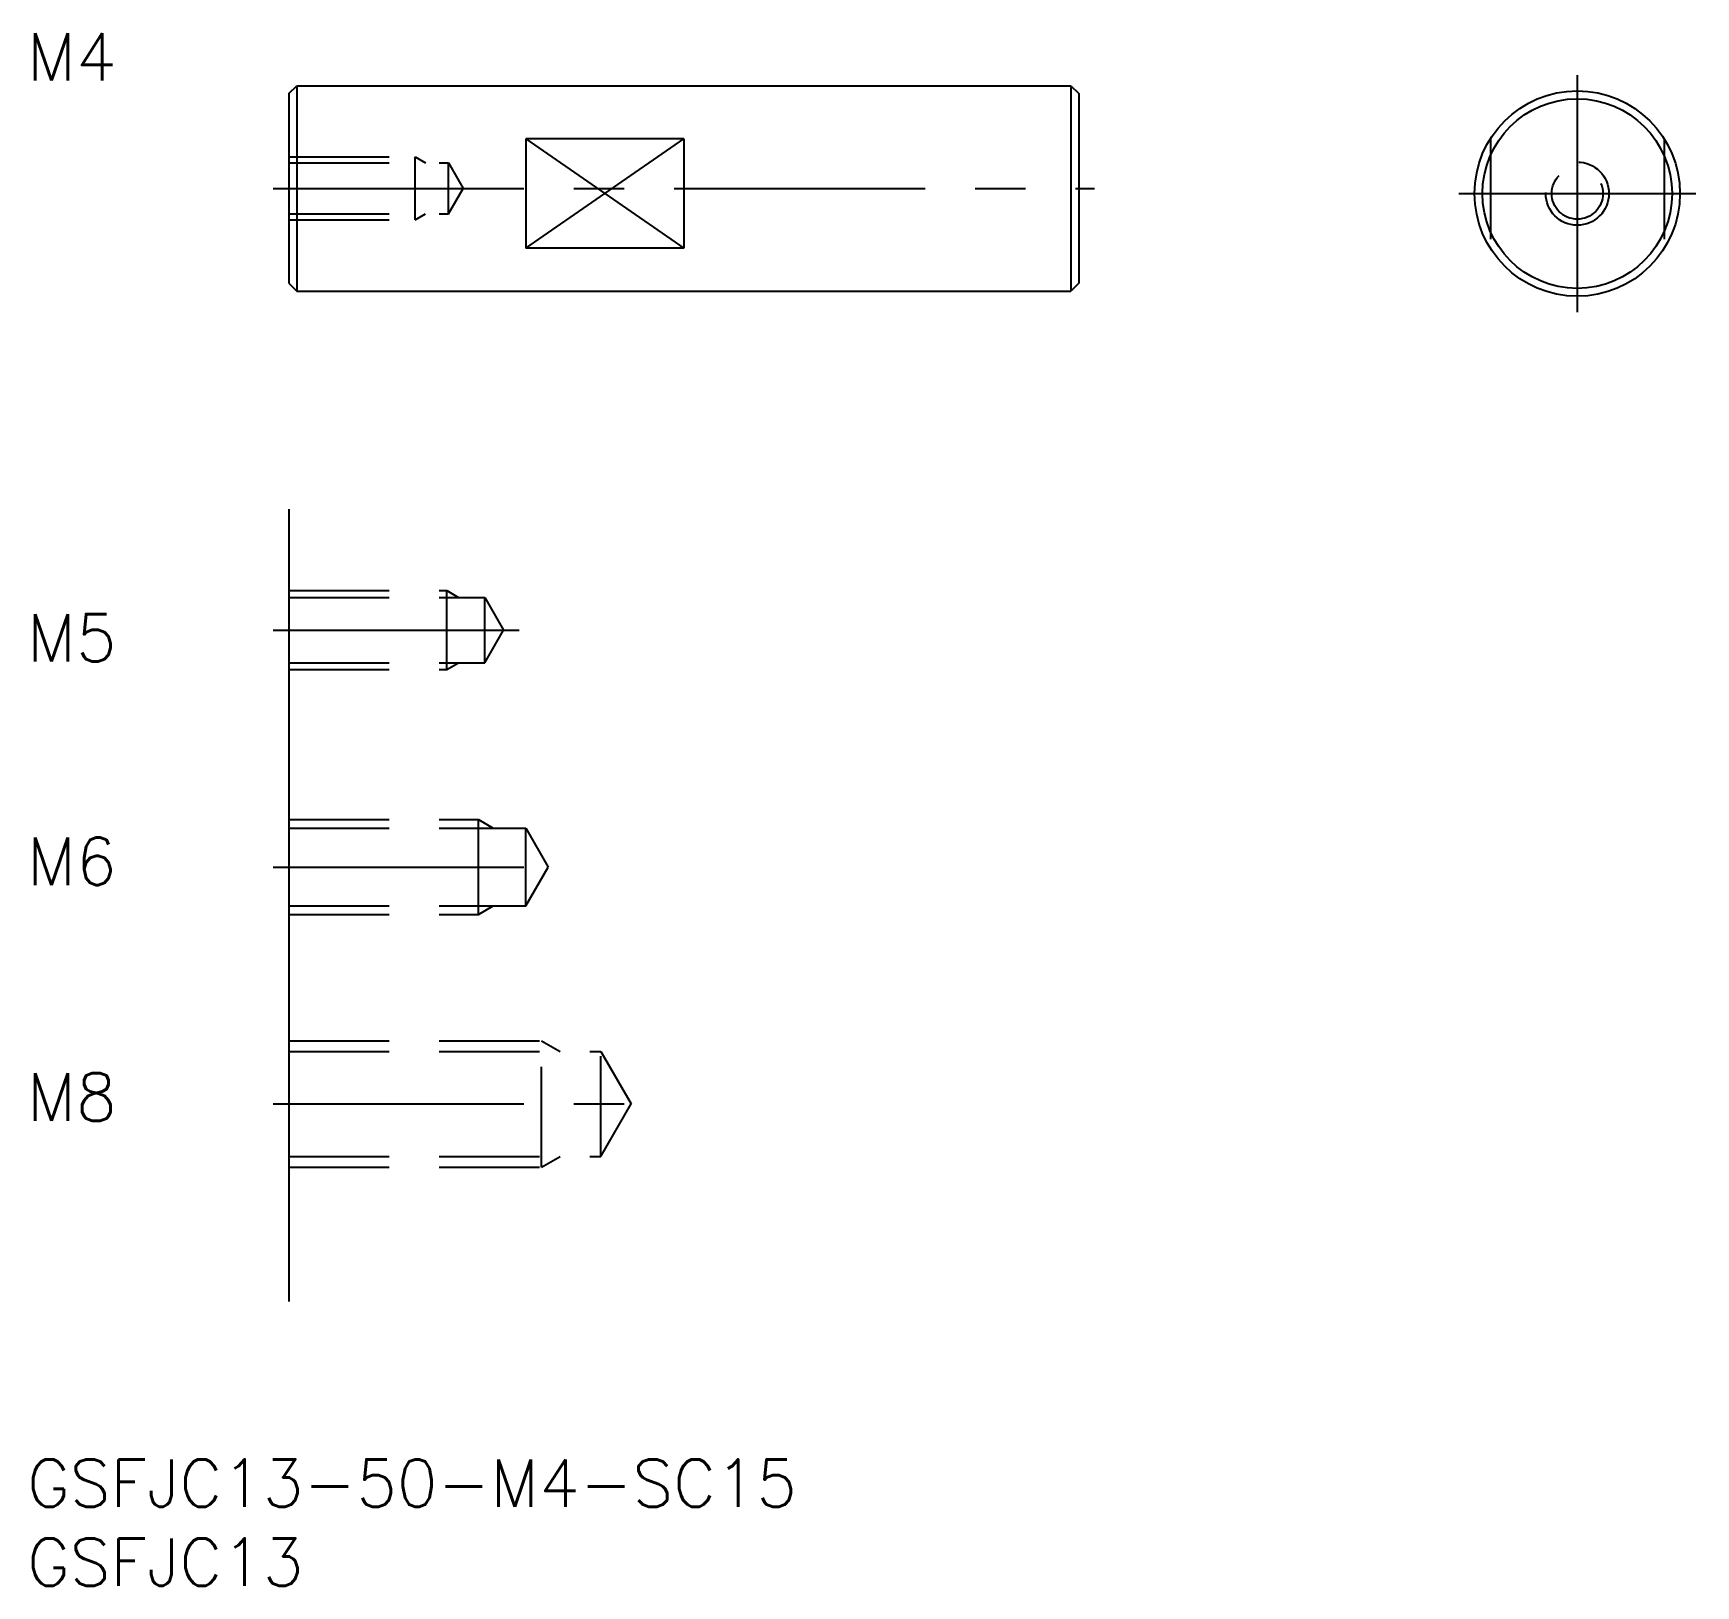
# Model space of a CAD drawing. Extents: x 0 to 106, y -8 to 90.
import ezdxf

# ---------------------------------------------------------------- set-up
doc = ezdxf.new("R2010")
doc.units = 0
doc.header["$LTSCALE"] = 0.5
doc.linetypes.add('CENTER', pattern=[50.8, 31.75, -6.35, 6.35, -6.35])
doc.linetypes.add('DASHED', pattern=[19.05, 12.7, -6.35])
for name, color, linetype in [('MSM_CENTER', 1, 'CENTER'), ('MSM_CONTINUOUS', 7, 'CONTINUOUS'), ('MSM_DASHED', 4, 'DASHED'), ('MSM_NARROW', 5, 'CONTINUOUS'), ('MSM_PART_NUMBER', 7, 'CONTINUOUS')]:
    doc.layers.add(name, color=color, linetype=linetype)
doc.styles.get("Standard").update_dxf_attribs({"font": 'txt.shx', "height": 3, "bigfont": 'bigfont.shx'})

# ---------------------------------------------------------------- blocks, each defined once
blk = doc.blocks.new('*U19')
at = {"layer": 'MSM_PART_NUMBER'}
blk.add_text('GSFJC13-50-M4-SC15', height=3, dxfattribs=at).set_placement((0, -3))
blk = doc.blocks.new('*U20')
at = {"layer": 'MSM_PART_NUMBER'}
blk.add_text('GSFJC13', height=3, dxfattribs=at).set_placement((0, -8))
blk = doc.blocks.new('*U22')
at = {"layer": 'MSM_PART_NUMBER'}
blk.add_text('M5', height=3, dxfattribs=at).set_placement((0, 50.51))
blk = doc.blocks.new('*U23')
at = {"layer": 'MSM_PART_NUMBER'}
blk.add_text('M6', height=3, dxfattribs=at).set_placement((0, 36.36))
blk = doc.blocks.new('*U24')
at = {"layer": 'MSM_PART_NUMBER'}
blk.add_text('M8', height=3, dxfattribs=at).set_placement((0, 21.44))
blk = doc.blocks.new('*U25')
at = {"layer": 'MSM_PART_NUMBER'}
blk.add_text('M4', height=3, dxfattribs=at).set_placement((0, 87.28))

msp = doc.modelspace()

# ---------------------------------------------------------------- linework, layer by layer
at = {"layer": 'MSM_CENTER'}
for p, q in [((98.11, 87.63), (98.11, 72.63)), ((15.56, 80.46), (67.56, 80.46)), ((90.61, 80.13), (105.61, 80.13)), ((15.56, 52.5), (31.15, 52.5)), ((15.56, 37.5), (33.98, 37.5)), ((15.56, 22.5), (39.23, 22.5))]:
    msp.add_line(p, q, dxfattribs=at)
at = {"layer": 'MSM_CONTINUOUS'}
for p, q in [((16.56, 86.46), (17.06, 86.96)), ((16.56, 86.46), (16.56, 74.46)), ((17.06, 86.96), (66.06, 86.96)), ((17.06, 86.96), (17.06, 73.96)), ((66.06, 86.96), (66.56, 86.46)), ((66.06, 86.96), (66.06, 73.96)), ((66.56, 86.46), (66.56, 74.46)), ((31.56, 83.6), (31.56, 76.67)), ((41.56, 83.6), (31.56, 83.6)), ((41.56, 83.6), (41.56, 76.67)), ((41.56, 76.67), (31.56, 76.67)), ((16.56, 74.46), (17.06, 73.96)), ((17.06, 73.96), (66.06, 73.96)), ((66.56, 74.46), (66.06, 73.96)), ((16.56, 60.16), (16.56, 10))]:
    msp.add_line(p, q, dxfattribs=at)
for radius in [6.5, 6]:
    msp.add_circle((98.11, 80.13), radius, dxfattribs=at)
at = {"layer": 'MSM_DASHED'}
for p, q in [((92.61, 83.6), (92.61, 76.67)), ((103.61, 83.6), (103.61, 76.67)), ((16.56, 82.46), (24.56, 82.46)), ((16.56, 82.08), (26.66, 82.08)), ((24.56, 78.46), (24.56, 82.46)), ((24.56, 82.46), (25.22, 82.08)), ((26.66, 78.84), (26.66, 82.08)), ((26.66, 82.08), (27.6, 80.46)), ((26.66, 78.84), (27.6, 80.46)), ((16.56, 78.84), (26.66, 78.84)), ((16.56, 78.46), (24.56, 78.46)), ((24.56, 78.46), (25.22, 78.84)), ((16.56, 55), (26.56, 55)), ((26.56, 50), (26.56, 55)), ((26.56, 55), (27.31, 54.56)), ((16.56, 54.56), (28.96, 54.56)), ((28.96, 50.43), (28.96, 54.56)), ((28.96, 54.56), (30.15, 52.5)), ((28.96, 50.43), (30.15, 52.5)), ((16.56, 50.43), (28.96, 50.43)), ((16.56, 50), (26.56, 50)), ((26.56, 50), (27.31, 50.43)), ((16.56, 40.5), (28.56, 40.5)), ((28.56, 34.5), (28.56, 40.5)), ((28.56, 40.5), (29.5, 39.96)), ((16.56, 39.96), (31.56, 39.96)), ((31.56, 35.04), (31.56, 39.96)), ((31.56, 39.96), (32.98, 37.5)), ((31.56, 35.04), (32.98, 37.5)), ((16.56, 35.04), (31.56, 35.04)), ((28.56, 34.5), (29.5, 35.04)), ((16.56, 34.5), (28.56, 34.5)), ((16.56, 26.5), (32.56, 26.5)), ((32.56, 18.5), (32.56, 26.5)), ((32.56, 26.5), (33.73, 25.82)), ((16.56, 25.82), (36.31, 25.82)), ((36.31, 19.17), (36.31, 25.82)), ((36.31, 25.82), (38.23, 22.5)), ((36.31, 19.17), (38.23, 22.5)), ((16.56, 19.17), (36.31, 19.17)), ((32.56, 18.5), (33.73, 19.17)), ((16.56, 18.5), (32.56, 18.5))]:
    msp.add_line(p, q, dxfattribs=at)
for radius in [2, 1.62]:
    msp.add_circle((98.11, 80.13), radius, dxfattribs=at)
at = {"layer": 'MSM_NARROW'}
for p, q in [((31.56, 83.6), (41.56, 76.67)), ((31.56, 76.67), (41.56, 83.6))]:
    msp.add_line(p, q, dxfattribs=at)

# ---------------------------------------------------------------- block references
at = {"layer": 'MSM_CONTINUOUS'}
for name in ['*U25', '*U22', '*U23', '*U24', '*U19', '*U20']:
    msp.add_blockref(name, (0, 0), dxfattribs=at)

doc.saveas('drawing.dxf')
